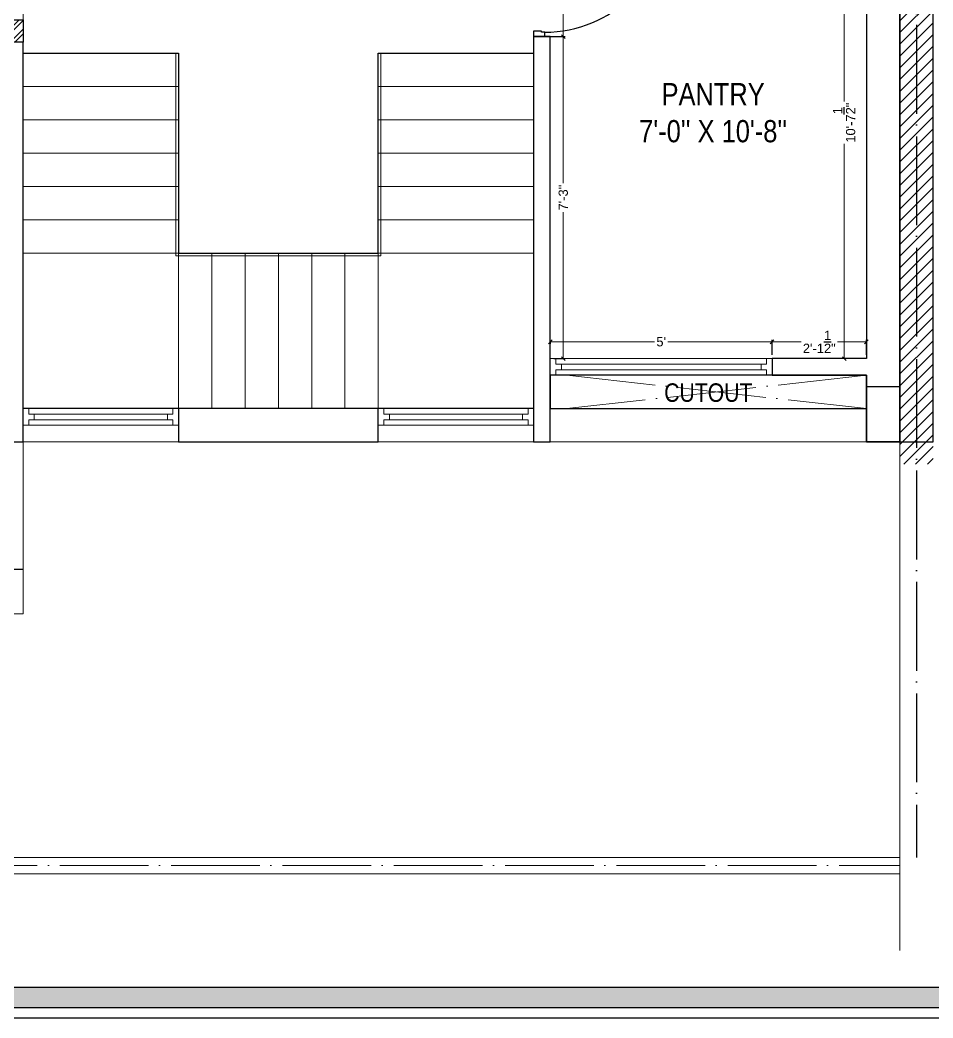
# Model space of a CAD drawing. Header units: millimetres. Extents: x 56222 to 154462, y -172610 to -121287.
# Drawn here: x 153132.5 to 153379.4, y -170543.8 to -170274.1 of the extents above; entities that cross this region are included whole.
import ezdxf

# ---------------------------------------------------------------- set-up
doc = ezdxf.new("R2010")
doc.units = ezdxf.units.MM
doc.header["$MEASUREMENT"] = 0
doc.header["$PDMODE"] = 35
doc.linetypes.add('ACAD_ISO04W100', pattern=[30, 24, -3, 0, -3])
doc.layers.get('Defpoints').update_dxf_attribs({"color": 220})
doc.layers.add('AR DOOR', color=40, linetype='Continuous')
doc.layers.add('AR ELE-5', color=134, linetype='Continuous')
for name, color, linetype, lineweight in [('COLUMN', 1, 'Continuous', 30), ('dim05', 1, 'Continuous', 13), ('FIRST FLOOR', 7, 'Continuous', 9), ('FIRST FLOOR ( DW_RAIL )', 7, 'Continuous', 9), ('FIRST FLOOR ( TEXT )', 7, 'Continuous', 9), ('FIRST FLOOR_( PLine )_', 251, 'Continuous', 30), ('FIRST FLOOR_( STAIR )', 251, 'Continuous', 9), ('GROUND FLOOR', 7, 'Continuous', 9), ('GROUND FLOOR  ( HATCH )', 251, 'Continuous', 9), ('GROUND FLOOR  ( PLINE )', 251, 'Continuous', 30), ('GROUND FLOOR ( DW_RAIL )', 7, 'Continuous', 9), ('NAME PLATE', 7, 'Continuous', 25), ('wall', 7, 'Continuous', 30), ('X_PLOT', 1, 'Continuous', 9)]:
    doc.layers.add(name, color=color, linetype=linetype, lineweight=lineweight)
doc.layers.add('XX~SLAB ( PLINE )', color=251, linetype='Continuous', plot=False)
doc.styles.add('Arial', font='arial.ttf')
doc.styles.add("Cn_BT_0'-0", font='swissc.ttf')
doc.styles.add('KATHA', font='swissc.ttf')
doc.styles.get("Standard").update_dxf_attribs({"font": 'arial.ttf', "height": 6})
doc.dimstyles.new('ISO-25', dxfattribs={"dimtxt": 2.5, "dimasz": 1, "dimexe": 0.5, "dimexo": 1, "dimtad": 0, "dimdec": 1, "dimlunit": 4, "dimtxsty": 'Standard', "dimblk": 'OBLIQUE', "dimcen": 2.5, "dimclrd": 1, "dimclre": 1, "dimclrt": 5, "dimadec": 0, "dimazin": 0, "dimtfac": 1, "dimtdec": 1, "dimtmove": 0, "dimatfit": 3, "dimfxl": 1, "dimlwd": -1, "dimarcsym": 0})

# ---------------------------------------------------------------- blocks, each defined once
blk = doc.blocks.new('*U143')
for points in [[(-1160, 0), (-1120, 0), (-1120, 30), (-1110, 30), (-1110, 100), (-1160, 100)], [(40, 0), (0, 0), (0, 30), (-10, 30), (-10, 100), (40, 100)], [(0, 0), (0, -1120), (-30, -1120), (-30, 0)]]:
    blk.add_lwpolyline(points, close=True)
at = {"layer": 'AR ELE-5', "linetype": 'ByBlock', "ltscale": 15}
blk.add_arc((1.6, 0.7), 1121.6, 180.03474, 267.62699, dxfattribs=at)
blk = doc.blocks.new('LAYOUT FILE')
at = {"layer": 'NAME PLATE', "true_color": 0xd39e00}
h = blk.add_hatch(color=42, dxfattribs=at)
h.paths.add_polyline_path([(3346889.83, -513806.18), (3346889.83, -514260.7), (3347535.56, -514260.7), (3347535.56, -513806.18)])
h.paths.add_polyline_path([(3346894.36, -513810.71), (3347531.03, -513810.71), (3347531.03, -514256.17), (3346894.36, -514256.17)], flags=16)
at = {"layer": 'NAME PLATE', "color": 42, "true_color": 0xd39e00}
for points in [[(3346887.56, -513803.91), (3347537.83, -513803.91), (3347537.83, -514262.96), (3346887.56, -514262.96)], [(3346889.83, -513806.18), (3347535.56, -513806.18), (3347535.56, -514260.7), (3346889.83, -514260.7)], [(3346894.36, -513810.71), (3347531.03, -513810.71), (3347531.03, -514256.17), (3346894.36, -514256.17)]]:
    blk.add_lwpolyline(points, close=True, dxfattribs=at)
blk = doc.blocks.new('_Oblique')
at = {"layer": 'wall', "color": 0, "lineweight": -2}
blk.add_line((-0.5, -0.5), (0.5, 0.5), dxfattribs=at)
blk = doc.blocks.new('*D337')
at = {"layer": 'Defpoints', "color": 0, "transparency": 16777216}
for p in [(153271.41, -170242.58), (153271.41, -170278.58), (153279.44, -170278.58)]:
    blk.add_point(p, dxfattribs=at)
at = {"layer": 'dim05', "color": 1, "linetype": 'Continuous', "lineweight": -2, "transparency": 16777216}
for p, q in [((153272.41, -170242.58), (153279.94, -170242.58)), ((153272.41, -170278.58), (153279.94, -170278.58))]:
    blk.add_line(p, q, dxfattribs=at)
at = {"layer": 'dim05', "color": 1, "linetype": 'Continuous', "transparency": 16777216}
for p, q in [((153279.44, -170242.58), (153279.44, -170258.81)), ((153279.44, -170278.58), (153279.44, -170262.36))]:
    blk.add_line(p, q, dxfattribs=at)
at = {"layer": 'dim05', "color": 1, "transparency": 16777216}
for p, rotation in [((153279.44, -170242.58), 90), ((153279.44, -170278.58), 270)]:
    blk.add_blockref('_Oblique', p, dxfattribs=dict(at, rotation=rotation))
at = {"layer": 'dim05', "color": 5, "lineweight": 25, "transparency": 16777216, "insert": (153279.44, -170260.58), "char_height": 2.5, "attachment_point": 5, "rotation": 90, "style": 'Arial'}
blk.add_mtext("3'", dxfattribs=at)
blk = doc.blocks.new('*D338')
at = {"layer": 'Defpoints', "color": 0, "transparency": 16777216}
for p in [(153271.41, -170278.58), (153275.91, -170365.58), (153279.44, -170365.58)]:
    blk.add_point(p, dxfattribs=at)
at = {"layer": 'dim05', "color": 1, "linetype": 'Continuous', "lineweight": -2, "transparency": 16777216}
for p, q in [((153272.41, -170278.58), (153279.94, -170278.58)), ((153276.91, -170365.58), (153279.94, -170365.58))]:
    blk.add_line(p, q, dxfattribs=at)
at = {"layer": 'dim05', "color": 1, "linetype": 'Continuous', "transparency": 16777216}
for p, q in [((153279.44, -170278.58), (153279.44, -170318.15)), ((153279.44, -170365.58), (153279.44, -170326.02))]:
    blk.add_line(p, q, dxfattribs=at)
at = {"layer": 'dim05', "color": 1, "transparency": 16777216}
for p, rotation in [((153279.44, -170278.58), 90), ((153279.44, -170365.58), 270)]:
    blk.add_blockref('_Oblique', p, dxfattribs=dict(at, rotation=rotation))
at = {"layer": 'dim05', "color": 5, "lineweight": 25, "transparency": 16777216, "insert": (153279.44, -170322.08), "char_height": 2.5, "attachment_point": 5, "rotation": 90, "style": 'Arial'}
blk.add_mtext('7\'-3"', dxfattribs=at)
blk = doc.blocks.new('*D339')
at = {"layer": 'Defpoints', "color": 0, "transparency": 16777216}
for p in [(153275.91, -170359.68), (153335.91, -170361.05), (153335.91, -170365.58)]:
    blk.add_point(p, dxfattribs=at)
at = {"layer": 'dim05', "color": 1, "linetype": 'Continuous', "lineweight": -2, "transparency": 16777216}
for p, q in [((153275.91, -170360.68), (153275.91, -170361.55)), ((153335.91, -170364.58), (153335.91, -170360.55))]:
    blk.add_line(p, q, dxfattribs=at)
at = {"layer": 'dim05', "color": 1, "linetype": 'Continuous', "transparency": 16777216}
for p, q in [((153275.91, -170361.05), (153304.14, -170361.05)), ((153335.91, -170361.05), (153307.69, -170361.05))]:
    blk.add_line(p, q, dxfattribs=at)
at = {"layer": 'dim05', "color": 1, "transparency": 16777216, "rotation": 180}
blk.add_blockref('_Oblique', (153275.91, -170361.05), dxfattribs=at)
at = {"layer": 'dim05', "color": 1, "transparency": 16777216}
blk.add_blockref('_Oblique', (153335.91, -170361.05), dxfattribs=at)
at = {"layer": 'dim05', "color": 5, "lineweight": 25, "transparency": 16777216, "insert": (153305.91, -170361.05), "char_height": 2.5, "attachment_point": 5, "style": 'Arial'}
blk.add_mtext("5'", dxfattribs=at)
blk = doc.blocks.new('*D340')
at = {"layer": 'Defpoints', "color": 0, "transparency": 16777216}
for p in [(153361.41, -170361.05), (153335.91, -170365.58), (153361.41, -170365.58)]:
    blk.add_point(p, dxfattribs=at)
at = {"layer": 'dim05', "color": 1, "linetype": 'Continuous', "lineweight": -2, "transparency": 16777216}
for p, q in [((153335.91, -170364.58), (153335.91, -170360.55)), ((153361.41, -170364.58), (153361.41, -170360.55))]:
    blk.add_line(p, q, dxfattribs=at)
at = {"layer": 'dim05', "color": 1, "linetype": 'Continuous', "transparency": 16777216}
for p, q in [((153335.91, -170361.05), (153343.78, -170361.05)), ((153361.41, -170361.05), (153353.55, -170361.05))]:
    blk.add_line(p, q, dxfattribs=at)
at = {"layer": 'dim05', "color": 1, "transparency": 16777216, "rotation": 180}
blk.add_blockref('_Oblique', (153335.91, -170361.05), dxfattribs=at)
at = {"layer": 'dim05', "color": 1, "transparency": 16777216}
blk.add_blockref('_Oblique', (153361.41, -170361.05), dxfattribs=at)
at = {"layer": 'dim05', "color": 5, "lineweight": 25, "transparency": 16777216, "insert": (153348.66, -170361.05), "char_height": 2.5, "attachment_point": 5, "style": 'Arial'}
blk.add_mtext('2\'-1{\\H1x;\\S1/2;}"', dxfattribs=at)
blk = doc.blocks.new('*D341')
at = {"layer": 'Defpoints', "color": 0, "transparency": 16777216}
for p in [(153355.39, -170238.08), (153358.46, -170238.08), (153359.96, -170365.58)]:
    blk.add_point(p, dxfattribs=at)
at = {"layer": 'dim05', "color": 1, "linetype": 'Continuous', "lineweight": -2, "transparency": 16777216}
for p, q in [((153357.46, -170238.08), (153354.89, -170238.08)), ((153358.96, -170365.58), (153354.89, -170365.58))]:
    blk.add_line(p, q, dxfattribs=at)
at = {"layer": 'dim05', "color": 1, "linetype": 'Continuous', "transparency": 16777216}
for p, q in [((153355.39, -170238.08), (153355.39, -170296.12)), ((153355.39, -170365.58), (153355.39, -170307.55))]:
    blk.add_line(p, q, dxfattribs=at)
at = {"layer": 'dim05', "color": 1, "transparency": 16777216}
for p, rotation in [((153355.39, -170238.08), 90), ((153355.39, -170365.58), 270)]:
    blk.add_blockref('_Oblique', p, dxfattribs=dict(at, rotation=rotation))
at = {"layer": 'dim05', "color": 5, "lineweight": 25, "transparency": 16777216, "insert": (153355.39, -170301.83), "char_height": 2.5, "attachment_point": 5, "rotation": 90, "style": 'Arial'}
blk.add_mtext('10\'-7{\\H1x;\\S1/2;}"', dxfattribs=at)

msp = doc.modelspace()

# ---------------------------------------------------------------- hatches: boundary and pattern name
at = {"layer": 'GROUND FLOOR  ( HATCH )'}
h = msp.add_hatch(dxfattribs=at)
h.set_pattern_fill('ANSI31', color=6, scale=18, style=0)
h.set_pattern_definition([(45, (36838.7285, -7774.9088), (-1.590990258, 1.590990258), [])])
h.paths.add_polyline_path([(153379.4144, -170050.5832), (153370.4144, -170050.5832), (153370.4144, -170394.0832), (153379.4144, -170394.0832)])
at = {"layer": 'GROUND FLOOR  ( PLINE )', "lineweight": 5}
h = msp.add_hatch(dxfattribs=at)
h.set_pattern_fill('ANSI32', color=3, scale=6.7837785)
h.paths.add_polyline_path([(153112.4144, -170157.0832), (153096.9144, -170157.0832), (153096.9144, -170161.5832), (153112.4144, -170161.5832)])
h.paths.add_polyline_path([(153229.4144, -170179.5832), (153224.9144, -170179.5832), (153224.9144, -170171.5832), (153229.4144, -170171.5832)])
h.paths.add_polyline_path([(153265.4144, -170238.0832), (153271.4144, -170238.0832), (153271.4144, -170233.5832), (153265.4144, -170233.5832)])
h.paths.add_polyline_path([(153128.9144, -170274.0832), (153133.4144, -170274.0832), (153133.4144, -170280.0832), (153128.9144, -170280.0832)])

# ---------------------------------------------------------------- linework, layer by layer
at = {"layer": 'COLUMN'}
msp.add_lwpolyline([(153361.4144, -170373.0832), (153370.4144, -170373.0832), (153370.4144, -170388.0832), (153361.4144, -170388.0832)], close=True, dxfattribs=at)
at = {"layer": 'FIRST FLOOR'}
for p, q in [((153370.4144, -170077.5832), (153370.4144, -170388.0832)), ((153133.4144, -170388.0832), (153133.4144, -170238.0832)), ((153361.4144, -170238.0832), (153361.4144, -170365.5832)), ((153133.4144, -170274.0832), (153128.9144, -170274.0832)), ((153271.4144, -170278.5832), (153271.4144, -170388.0832)), ((153271.4144, -170278.5832), (153275.9144, -170278.5832)), ((153275.9144, -170278.5832), (153275.9144, -170365.5832)), ((153275.9144, -170365.5832), (153361.4144, -170365.5832)), ((153275.9144, -170370.0832), (153275.9144, -170365.5832)), ((153335.9144, -170365.5832), (153335.9144, -170370.0832)), ((153275.9144, -170370.0832), (153275.9144, -170388.0832)), ((153275.9144, -170370.0832), (153361.4144, -170370.0832)), ((153361.4144, -170370.0832), (153361.4144, -170388.0832)), ((153271.4144, -170379.0832), (153133.4144, -170379.0832)), ((153175.4144, -170379.0832), (153175.4144, -170388.0832)), ((153229.4144, -170379.0832), (153229.4144, -170388.0832)), ((153361.4144, -170379.0832), (153275.9144, -170379.0832)), ((153370.4144, -170388.0832), (153128.9144, -170388.0832))]:
    msp.add_line(p, q, dxfattribs=at)
at = {"layer": 'FIRST FLOOR ( DW_RAIL )'}
msp.add_line((153133.4144, -170388.0832), (153133.4144, -170422.5832), dxfattribs=at)
msp.add_lwpolyline([(153133.4144, -170388.0832), (153133.4144, -170434.5832), (152965.4144, -170434.5832), (152965.4144, -170077.5832), (152969.9144, -170077.5832)], dxfattribs=at)
msp.add_lwpolyline([(152965.4144, -170077.5832), (153370.4144, -170077.5832), (153370.4144, -170388.0832), (153361.4144, -170388.0832), (153341.6097, -170388.0832), (153301.2726, -170388.0832), (153275.9144, -170388.0832), (153133.4144, -170388.0832), (153133.4144, -170434.5832), (152965.4144, -170434.5832)], close=True, dxfattribs=at)
at = {"layer": 'FIRST FLOOR_( PLine )_'}
for points in [[(153370.4144, -170077.5832), (153325.4144, -170077.5832), (153325.4144, -170082.0832), (153361.4144, -170082.0832), (153361.4144, -170233.5832), (153271.4144, -170233.5832), (153271.4144, -170238.0832), (153361.4144, -170238.0832), (153361.4144, -170365.5832), (153335.9144, -170365.5832), (153335.9144, -170370.0832), (153361.4144, -170370.0832), (153361.4144, -170388.0832), (153370.4144, -170388.0832)], [(153133.4144, -170280.0832), (153128.9144, -170280.0832), (153128.9144, -170359.5832), (153107.9144, -170359.5832), (153107.9144, -170364.0832), (153128.9144, -170364.0832), (153128.9144, -170388.0832), (153133.4144, -170388.0832)], [(153275.9144, -170278.5832), (153271.4144, -170278.5832), (153271.4144, -170388.0832), (153275.9144, -170388.0832), (153275.9144, -170370.0832), (153275.9144, -170370.0832), (153275.9144, -170365.5832), (153275.9144, -170365.5832)], [(153229.4144, -170379.0832), (153175.4144, -170379.0832), (153175.4144, -170383.5832), (153175.4144, -170388.0832), (153229.4144, -170388.0832)]]:
    msp.add_lwpolyline(points, close=True, dxfattribs=at)
at = {"layer": 'FIRST FLOOR_( STAIR )'}
for p, q in [((153175.4144, -170283.0832), (153133.4144, -170283.0832)), ((153175.4144, -170283.0832), (153175.4144, -170379.0832)), ((153271.4144, -170283.0832), (153229.4144, -170283.0832)), ((153229.4144, -170283.0832), (153229.4144, -170379.0832)), ((153175.4144, -170292.0832), (153133.4144, -170292.0832)), ((153271.4144, -170292.0832), (153229.4144, -170292.0832)), ((153175.4144, -170301.0832), (153133.4144, -170301.0832)), ((153271.4144, -170301.0832), (153229.4144, -170301.0832)), ((153175.4144, -170310.0832), (153133.4144, -170310.0832)), ((153271.4144, -170310.0832), (153229.4144, -170310.0832)), ((153175.4144, -170319.0832), (153133.4144, -170319.0832)), ((153271.4144, -170319.0832), (153229.4144, -170319.0832)), ((153175.4144, -170328.0832), (153133.4144, -170328.0832)), ((153271.4144, -170328.0832), (153229.4144, -170328.0832)), ((153271.4144, -170337.0832), (153133.4144, -170337.0832)), ((153184.4144, -170337.0832), (153184.4144, -170379.0832)), ((153193.4144, -170337.0832), (153193.4144, -170379.0832)), ((153202.4144, -170337.0832), (153202.4144, -170379.0832)), ((153211.4144, -170337.0832), (153211.4144, -170379.0832)), ((153220.4144, -170337.0832), (153220.4144, -170379.0832))]:
    msp.add_line(p, q, dxfattribs=at)
msp.add_lwpolyline([(153174.7144, -170283.0832), (153175.4144, -170283.0832), (153175.4144, -170337.0832), (153229.4144, -170337.0832), (153229.4144, -170283.0832), (153230.1144, -170283.0832), (153230.1144, -170337.7832), (153174.7144, -170337.7832), (153174.7144, -170283.0832)], close=True, dxfattribs=at)
at = {"layer": 'GROUND FLOOR'}
for p, q in [((153370.4144, -170004.5343), (153370.4144, -170525.4671)), ((153370.4144, -170388.0832), (153370.4144, -170525.4671)), ((152874.6644, -170500.3332), (153370.4144, -170500.3332)), ((152870.1644, -170504.8332), (153370.4144, -170504.8332))]:
    msp.add_line(p, q, dxfattribs=at)
at = {"layer": 'GROUND FLOOR', "color": 1, "linetype": 'ACAD_ISO04W100'}
for p, q in [((153374.9144, -170004.5343), (153374.9144, -170388.0832)), ((153280.4144, -170370.0832), (153361.4144, -170379.0832)), ((153361.4144, -170370.0832), (153280.4144, -170379.0832))]:
    msp.add_line(p, q, dxfattribs=at)
msp.add_lwpolyline([(153370.4144, -170040.0832), (152872.4144, -170040.0832), (152872.4144, -170502.5832), (153370.4144, -170502.5832)], dxfattribs=at)
at = {"layer": 'GROUND FLOOR', "color": 6, "lineweight": 30}
msp.add_lwpolyline([(153379.4144, -170044.5832), (153370.4144, -170044.5832), (153370.4144, -170388.0832), (153379.4144, -170388.0832)], close=True, dxfattribs=at)
at = {"layer": 'GROUND FLOOR'}
msp.add_lwpolyline([(153175.4144, -170283.0832), (153175.4144, -170337.0832), (153229.4144, -170337.0832), (153229.4144, -170283.0832)], dxfattribs=at)
at = {"layer": 'GROUND FLOOR  ( PLINE )', "color": 3}
msp.add_lwpolyline([(153128.9144, -170274.0832), (153133.4144, -170274.0832), (153133.4144, -170280.0832), (153128.9144, -170280.0832)], close=True, dxfattribs=at)
at = {"layer": 'GROUND FLOOR ( DW_RAIL )'}
for points in [[(153335.9144, -170365.5832), (153334.4144, -170365.5832), (153334.4144, -170367.0832), (153332.9144, -170367.0832), (153332.9144, -170368.5832), (153278.9144, -170368.5832), (153278.9144, -170367.0832), (153277.4144, -170367.0832), (153277.4144, -170365.5832), (153275.9144, -170365.5832), (153275.9144, -170370.0832), (153277.4144, -170370.0832), (153277.4144, -170368.5832), (153278.9144, -170368.5832), (153278.9144, -170367.0832), (153332.9144, -170367.0832), (153332.9144, -170368.5832), (153334.4144, -170368.5832), (153334.4144, -170370.0832), (153335.9144, -170370.0832), (153335.9144, -170365.5832), (153275.9144, -170365.5832), (153275.9144, -170370.0832), (153335.9144, -170370.0832)], [(153175.4144, -170379.0832), (153173.9144, -170379.0832), (153173.9144, -170380.5832), (153172.4144, -170380.5832), (153172.4144, -170382.0832), (153136.4144, -170382.0832), (153136.4144, -170380.5832), (153134.9144, -170380.5832), (153134.9144, -170379.0832), (153133.4144, -170379.0832), (153133.4144, -170383.5832), (153134.9144, -170383.5832), (153134.9144, -170382.0832), (153136.4144, -170382.0832), (153136.4144, -170380.5832), (153172.4144, -170380.5832), (153172.4144, -170382.0832), (153173.9144, -170382.0832), (153173.9144, -170383.5832), (153175.4144, -170383.5832), (153175.4144, -170379.0832), (153133.4144, -170379.0832), (153133.4144, -170383.5832), (153175.4144, -170383.5832)], [(153271.4144, -170379.0832), (153269.9144, -170379.0832), (153269.9144, -170380.5832), (153268.4144, -170380.5832), (153268.4144, -170382.0832), (153232.4144, -170382.0832), (153232.4144, -170380.5832), (153230.9144, -170380.5832), (153230.9144, -170379.0832), (153229.4144, -170379.0832), (153229.4144, -170383.5832), (153230.9144, -170383.5832), (153230.9144, -170382.0832), (153232.4144, -170382.0832), (153232.4144, -170380.5832), (153268.4144, -170380.5832), (153268.4144, -170382.0832), (153269.9144, -170382.0832), (153269.9144, -170383.5832), (153271.4144, -170383.5832), (153271.4144, -170379.0832), (153229.4144, -170379.0832), (153229.4144, -170383.5832), (153271.4144, -170383.5832)]]:
    msp.add_lwpolyline(points, close=True, dxfattribs=at)
at = {"layer": 'X_PLOT', "linetype": 'ACAD_ISO04W100', "lineweight": 30}
msp.add_line((153374.9144, -170004.5343), (153374.9144, -170500.3332), dxfattribs=at)
at = {"layer": 'XX~SLAB ( PLINE )'}
msp.add_line((153133.4144, -170422.5832), (153128.9144, -170422.5832), dxfattribs=at)
msp.add_lwpolyline([(153133.4144, -170283.0832), (153175.4144, -170283.0832), (153175.4144, -170337.0832), (153229.4144, -170337.0832), (153229.4144, -170283.0832), (153271.4144, -170283.0832), (153271.4144, -170379.0832), (153133.4144, -170379.0832)], close=True, dxfattribs=at)
at = {"layer": 'XX~SLAB ( PLINE )', "color": 5}
msp.add_lwpolyline([(153275.9144, -170379.0832), (153361.4144, -170379.0832), (153361.4144, -170370.0832), (153275.9144, -170370.0832)], close=True, dxfattribs=at)

# ---------------------------------------------------------------- block references
at = {"layer": 'AR DOOR', "linetype": 'ByBlock', "lineweight": -2, "extrusion": (0, 0, -1), "xscale": -0.02999999999996949, "yscale": 0.02999999999996949, "zscale": -0.02999999999996949, "rotation": 270}
msp.add_blockref('*U143', (-153274.4144, -170243.7832), dxfattribs=at)
at = {"layer": 'NAME PLATE', "lineweight": 0, "xscale": 1.209046105522275, "yscale": 1.209046105522275, "zscale": 1.209046105522275}
msp.add_blockref('LAYOUT FILE', (-3893761.4765, 451223.8808, 0.1256), dxfattribs=at)

# ---------------------------------------------------------------- texts
at = {"layer": 'FIRST FLOOR ( TEXT )', "insert": (153319.9605, -170299.1739), "char_height": 6, "attachment_point": 5, "style": 'KATHA'}
msp.add_mtext("PANTRY\\P7'-0'' X 10'-8''", dxfattribs=at)
at = {"layer": 'FIRST FLOOR ( TEXT )', "color": 1, "insert": (153318.6517, -170374.804), "char_height": 5, "attachment_point": 5, "style": "Cn_BT_0'-0"}
msp.add_mtext('CUTOUT', dxfattribs=at)

# ---------------------------------------------------------------- dimensions: what is measured, and where the dimension line sits
at = {"layer": 'dim05', "color": 27, "lineweight": 25, "true_color": 0x7d5120}
for base, p1, p2, picture, middle in [((153355.3889, -170238.0832), (153359.9604, -170365.5832), (153358.4606, -170238.0832), '*D341', (153355.3889, -170301.8332)), ((153279.4426, -170278.5832), (153271.4144, -170242.5832), (153271.4144, -170278.5832), '*D337', (153279.4426, -170260.5832)), ((153279.4426, -170365.5832), (153271.4144, -170278.5832), (153275.9144, -170365.5832), '*D338', (153279.4426, -170322.0832))]:
    dim = msp.add_linear_dim(base=base, p1=p1, p2=p2, angle=90, dimstyle='ISO-25', override={"dimtxsty": 'Arial'}, dxfattribs=at)
    dim.commit()
    dim.dimension.update_dxf_attribs({"geometry": picture, "text_midpoint": middle})
for base, p1, p2, picture, middle in [((153361.4144, -170361.0508), (153335.9144, -170365.5832), (153361.4144, -170365.5832), '*D340', (153348.6644, -170361.0508)), ((153335.9144, -170361.0508), (153275.9144, -170359.6794), (153335.9144, -170365.5832), '*D339', (153305.9144, -170361.0508))]:
    dim = msp.add_linear_dim(base=base, p1=p1, p2=p2, dimstyle='ISO-25', override={"dimtxsty": 'Arial'}, dxfattribs=at)
    dim.commit()
    dim.dimension.update_dxf_attribs({"geometry": picture, "text_midpoint": middle})

doc.saveas('drawing.dxf')
